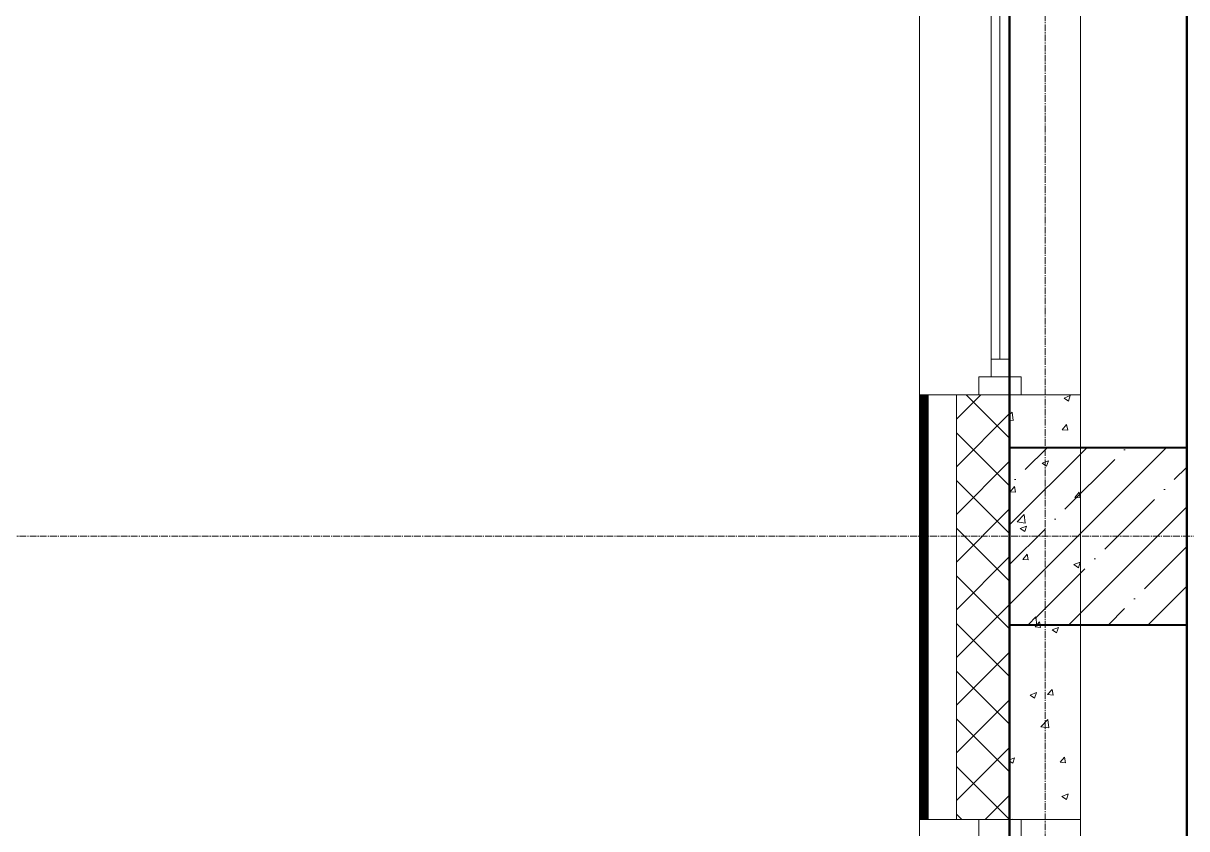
# Model space of a CAD drawing. Header units: millimetres. Extents: x -24360 to 609566, y -391049 to 148426.
# Drawn here: x -2885 to 400, y 75374 to 77649 of the extents above; entities that cross this region are included whole.
import ezdxf

# ---------------------------------------------------------------- set-up
doc = ezdxf.new("R2010")
doc.units = ezdxf.units.MM
doc.linetypes.add('CENTER2', pattern=[28.575, 19.05, -3.175, 3.175, -3.175])
doc.linetypes.add('HIDDEN2', pattern=[4.7625, 3.175, -1.5875])
for name, color, linetype, lineweight in [('A-Wall_Материал_Газоблок_Контур', 250, 'Continuous', 0), ('АР_Колонны', 70, 'Continuous', 30), ('АР_Окна', 4, 'Continuous', 5), ('АР_Стены ЖБ', 7, 'Continuous', 30), ('АР_Стены ПЕНОблок', 52, 'Continuous', 20), ('АР_Тонкая', 254, 'Continuous', 5), ('АР_Утеплитель', 31, 'Continuous', 0), ('АР_Штриховка', 8, 'Continuous', 0)]:
    doc.layers.add(name, color=color, linetype=linetype, lineweight=lineweight)
doc.layers.add('АР_Оси_РД_100', color=7, linetype='Continuous', lineweight=0, true_color=0x525252)
doc.layers.add('РД_Оси_100', color=7, linetype='Continuous', lineweight=0, true_color=0x525252)
doc.layers.add('КР_Балки-0.5', color=60, linetype='Continuous', lineweight=50, plot=False)

# ---------------------------------------------------------------- blocks, each defined once
blk = doc.blocks.new('СОШ_2200_АР_ОСИ_М100_28.05.24')
at = {"layer": 'АР_Оси_РД_100', "linetype": 'CENTER2'}
for p, q in [((0, -6155), (0, 139938.679)), ((119910, 76200), (-5954.958, 76200))]:
    blk.add_line(p, q, dxfattribs=at)

msp = doc.modelspace()

# ---------------------------------------------------------------- hatches: boundary and pattern name
at = {"layer": 'АР_Штриховка', "linetype": 'Continuous', "lineweight": 5, "true_color": 0x000000}
h = msp.add_hatch(dxfattribs=at)
h.set_pattern_fill('ANSI35', color=18, scale=25, style=0)
h.paths.add_polyline_path([(-100, 75950), (400, 75950), (400, 76450), (-100, 76450)], flags=0)

# ---------------------------------------------------------------- linework, layer by layer
at = {"layer": 'A-Wall_Материал_Газоблок_Контур', "color": 18, "linetype": 'Continuous', "lineweight": 0, "true_color": 0x000000}
for p, q in [((-355, 79000), (-355, 76600)), ((100, 76600), (100, 79000)), ((-355, 75400), (-355, 73900)), ((100, 73900), (100, 75400))]:
    msp.add_line(p, q, dxfattribs=at)
at = {"layer": 'АР_Колонны', "color": 18, "linetype": 'HIDDEN2', "lineweight": 25, "true_color": 0x000000}
for p, q in [((-100, 76450), (400, 76450)), ((-100, 75950), (-100, 76450)), ((400, 76450), (400, 75950)), ((400, 75950), (-100, 75950))]:
    msp.add_line(p, q, dxfattribs=at)
at = {"layer": 'АР_Колонны', "color": 18, "linetype": 'Continuous', "lineweight": 30, "true_color": 0x000000}
for p, q in [((400, 76450), (-100, 76450)), ((-100, 76450), (-100, 75950)), ((400, 75950), (400, 76450)), ((-100, 75950), (400, 75950))]:
    msp.add_line(p, q, dxfattribs=at)
at = {"layer": 'АР_Окна', "color": 18, "linetype": 'Continuous', "lineweight": 5, "true_color": 0x000000}
for p, q in [((-355, 79000), (-355, 76600)), ((100, 79000), (100, 76600)), ((-127.5, 78900), (-127.5, 76700)), ((-152.5, 76700), (-102.5, 76700)), ((-355, 75400), (-355, 73900)), ((100, 75400), (100, 73900))]:
    msp.add_line(p, q, dxfattribs=at)
for points in [[(-152.5, 78950), (-102.5, 78950), (-102.5, 76650), (-152.5, 76650)], [(-67.5, 76650), (-67.5, 76600), (-187.5, 76600), (-187.5, 76650)], [(-67.5, 75350), (-67.5, 75400), (-187.5, 75400), (-187.5, 75350)]]:
    msp.add_lwpolyline(points, close=True, dxfattribs=at)
at = {"layer": 'АР_Стены ЖБ', "color": 18, "linetype": 'Continuous', "lineweight": 40, "true_color": 0x000000}
for p, q in [((400, 76450), (-100, 76450)), ((-100, 76450), (-100, 75950)), ((400, 75950), (400, 76450)), ((-100, 75950), (400, 75950))]:
    msp.add_line(p, q, dxfattribs=at)
at = {"layer": 'АР_Стены ПЕНОблок', "color": 18, "linetype": 'Continuous', "lineweight": 20, "true_color": 0x000000}
for p, q in [((100, 76600), (-100, 76600)), ((-100, 76600), (-100, 75400)), ((100, 75400), (100, 76600)), ((-100, 75400), (100, 75400))]:
    msp.add_line(p, q, dxfattribs=at)
at = {"layer": 'АР_Тонкая', "color": 18, "linetype": 'Continuous', "lineweight": 5, "true_color": 0x000000}
for p, q in [((-330, 76600), (-355, 76600)), ((-355, 76600), (-355, 75400)), ((-250, 76600), (-330, 76600)), ((-330, 76600), (-330, 75400)), ((-330, 75400), (-330, 76600)), ((-250, 75400), (-250, 76600)), ((-355, 75400), (-330, 75400)), ((-330, 75400), (-250, 75400))]:
    msp.add_line(p, q, dxfattribs=at)
at = {"layer": 'АР_Утеплитель', "color": 18, "linetype": 'Continuous', "lineweight": 0, "true_color": 0x000000}
for p, q in [((-100, 76600), (-250, 76600)), ((-250, 76600), (-250, 75400)), ((-100, 75400), (-100, 76600)), ((-250, 75400), (-100, 75400))]:
    msp.add_line(p, q, dxfattribs=at)
at = {"layer": 'АР_Штриховка', "color": 18, "linetype": 'Continuous', "lineweight": 0, "true_color": 0x000000}
for p, q in [((-355, 76599), (-330, 76599)), ((-355, 76598), (-330, 76598)), ((-355, 76597), (-330, 76597)), ((-355, 76596), (-330, 76596)), ((-355, 76595), (-330, 76595)), ((-355, 76594), (-330, 76594)), ((-355, 76593), (-330, 76593)), ((-355, 76592), (-330, 76592)), ((-355, 76591), (-330, 76591)), ((-355, 76590), (-330, 76590)), ((-355, 76589), (-330, 76589)), ((-355, 76588), (-330, 76588)), ((-355, 76587), (-330, 76587)), ((-355, 76586), (-330, 76586)), ((-355, 76585), (-330, 76585)), ((-355, 76584), (-330, 76584)), ((-355, 76583), (-330, 76583)), ((-250, 76531.19), (-181.19, 76600)), ((-100, 76477.078), (-222.922, 76600)), ((53.502, 76590.418), (66.136, 76581.896)), ((53.524, 76590.467), (71.309, 76597.294)), ((66.143, 76581.893), (71.293, 76597.242)), ((-355, 76582), (-330, 76582)), ((-355, 76581), (-330, 76581)), ((-355, 76580), (-330, 76580)), ((-355, 76579), (-330, 76579)), ((-355, 76578), (-330, 76578)), ((-355, 76577), (-330, 76577)), ((-355, 76576), (-330, 76576)), ((-355, 76575), (-330, 76575)), ((-355, 76574), (-330, 76574)), ((-355, 76573), (-330, 76573)), ((-355, 76572), (-330, 76572)), ((-355, 76571), (-330, 76571)), ((-355, 76570), (-330, 76570)), ((-355, 76569), (-330, 76569)), ((-355, 76568), (-330, 76568)), ((-355, 76567), (-330, 76567)), ((-355, 76566), (-330, 76566)), ((-355, 76565), (-330, 76565)), ((-355, 76564), (-330, 76564)), ((-355, 76563), (-330, 76563)), ((-355, 76562), (-330, 76562)), ((-355, 76561), (-330, 76561)), ((-355, 76560), (-330, 76560)), ((-355, 76559), (-330, 76559)), ((-355, 76558), (-330, 76558)), ((-355, 76557), (-330, 76557)), ((-355, 76556), (-330, 76556)), ((-355, 76555), (-330, 76555)), ((-355, 76554), (-330, 76554)), ((-355, 76553), (-330, 76553)), ((-355, 76552), (-330, 76552)), ((-355, 76551), (-330, 76551)), ((-100, 76543.905), (-93.158, 76551.036)), ((-90.304, 76526.919), (-93.111, 76551.041)), ((-355, 76550), (-330, 76550)), ((-355, 76549), (-330, 76549)), ((-355, 76548), (-330, 76548)), ((-355, 76547), (-330, 76547)), ((-355, 76546), (-330, 76546)), ((-355, 76545), (-330, 76545)), ((-355, 76544), (-330, 76544)), ((-355, 76543), (-330, 76543)), ((-355, 76542), (-330, 76542)), ((-355, 76541), (-330, 76541)), ((-355, 76540), (-330, 76540)), ((-355, 76539), (-330, 76539)), ((-355, 76538), (-330, 76538)), ((-355, 76537), (-330, 76537)), ((-355, 76536), (-330, 76536)), ((-355, 76535), (-330, 76535)), ((-355, 76534), (-330, 76534)), ((-355, 76533), (-330, 76533)), ((-355, 76532), (-330, 76532)), ((-355, 76531), (-330, 76531)), ((-355, 76530), (-330, 76530)), ((-355, 76529), (-330, 76529)), ((-355, 76528), (-330, 76528)), ((-355, 76527), (-330, 76527)), ((-355, 76526), (-330, 76526)), ((-355, 76525), (-330, 76525)), ((-355, 76524), (-330, 76524)), ((-355, 76523), (-330, 76523)), ((-355, 76522), (-330, 76522)), ((-355, 76521), (-330, 76521)), ((-355, 76520), (-330, 76520)), ((-355, 76519), (-330, 76519)), ((-355, 76518), (-330, 76518)), ((-250, 76396.486), (-100, 76546.486)), ((-100, 76528.341), (-90.317, 76526.839)), ((-355, 76517), (-330, 76517)), ((-355, 76516), (-330, 76516)), ((-355, 76515), (-330, 76515)), ((-355, 76514), (-330, 76514)), ((-355, 76513), (-330, 76513)), ((-355, 76512), (-330, 76512)), ((-355, 76511), (-330, 76511)), ((-355, 76510), (-330, 76510)), ((-355, 76509), (-330, 76509)), ((-355, 76508), (-330, 76508)), ((-355, 76507), (-330, 76507)), ((-355, 76506), (-330, 76506)), ((-355, 76505), (-330, 76505)), ((-355, 76504), (-330, 76504)), ((-355, 76503), (-330, 76503)), ((-355, 76502), (-330, 76502)), ((-355, 76501), (-330, 76501)), ((-355, 76500), (-330, 76500)), ((-355, 76499), (-330, 76499)), ((-355, 76498), (-330, 76498)), ((-355, 76497), (-330, 76497)), ((-355, 76496), (-330, 76496)), ((-355, 76495), (-330, 76495)), ((-355, 76494), (-330, 76494)), ((-355, 76493), (-330, 76493)), ((-355, 76492), (-330, 76492)), ((-355, 76491), (-330, 76491)), ((-355, 76490), (-330, 76490)), ((-355, 76489), (-330, 76489)), ((-355, 76488), (-330, 76488)), ((-355, 76487), (-330, 76487)), ((-355, 76486), (-330, 76486)), ((-355, 76485), (-330, 76485)), ((-100, 76342.374), (-250, 76492.374)), ((48.516, 76500.948), (60.761, 76515.541)), ((48.516, 76500.948), (63.698, 76499.619)), ((63.881, 76499.653), (60.944, 76515.574)), ((-355, 76484), (-330, 76484)), ((-355, 76483), (-330, 76483)), ((-355, 76482), (-330, 76482)), ((-355, 76481), (-330, 76481)), ((-355, 76480), (-330, 76480)), ((-355, 76479), (-330, 76479)), ((-355, 76478), (-330, 76478)), ((-355, 76477), (-330, 76477)), ((-355, 76476), (-330, 76476)), ((-355, 76475), (-330, 76475)), ((-355, 76474), (-330, 76474)), ((-355, 76473), (-330, 76473)), ((-355, 76472), (-330, 76472)), ((-355, 76471), (-330, 76471)), ((-355, 76470), (-330, 76470)), ((-355, 76469), (-330, 76469)), ((-355, 76468), (-330, 76468)), ((-355, 76467), (-330, 76467)), ((-355, 76466), (-330, 76466)), ((-355, 76465), (-330, 76465)), ((-355, 76464), (-330, 76464)), ((-355, 76463), (-330, 76463)), ((-355, 76462), (-330, 76462)), ((-355, 76461), (-330, 76461)), ((-355, 76460), (-330, 76460)), ((-355, 76459), (-330, 76459)), ((-355, 76458), (-330, 76458)), ((-355, 76457), (-330, 76457)), ((-355, 76456), (-330, 76456)), ((-355, 76455), (-330, 76455)), ((-355, 76454), (-330, 76454)), ((-355, 76453), (-330, 76453)), ((-355, 76452), (-330, 76452)), ((-355, 76451), (-330, 76451)), ((-355, 76450), (-330, 76450)), ((-355, 76449), (-330, 76449)), ((-355, 76448), (-330, 76448)), ((-355, 76447), (-330, 76447)), ((-355, 76446), (-330, 76446)), ((-355, 76445), (-330, 76445)), ((-355, 76444), (-330, 76444)), ((-355, 76443), (-330, 76443)), ((-355, 76442), (-330, 76442)), ((-355, 76441), (-330, 76441)), ((-355, 76440), (-330, 76440)), ((-355, 76439), (-330, 76439)), ((-355, 76438), (-330, 76438)), ((-355, 76437), (-330, 76437)), ((-355, 76436), (-330, 76436)), ((-355, 76435), (-330, 76435)), ((-355, 76434), (-330, 76434)), ((-355, 76433), (-330, 76433)), ((-355, 76432), (-330, 76432)), ((-355, 76431), (-330, 76431)), ((-355, 76430), (-330, 76430)), ((-355, 76429), (-330, 76429)), ((-355, 76428), (-330, 76428)), ((-355, 76427), (-330, 76427)), ((-355, 76426), (-330, 76426)), ((-355, 76425), (-330, 76425)), ((-355, 76424), (-330, 76424)), ((-355, 76423), (-330, 76423)), ((-355, 76422), (-330, 76422)), ((-355, 76421), (-330, 76421)), ((-355, 76420), (-330, 76420)), ((-355, 76419), (-330, 76419)), ((-355, 76418), (-330, 76418)), ((-355, 76417), (-330, 76417)), ((-355, 76416), (-330, 76416)), ((-355, 76415), (-330, 76415)), ((-355, 76414), (-330, 76414)), ((-355, 76413), (-330, 76413)), ((-355, 76412), (-330, 76412)), ((-355, 76411), (-330, 76411)), ((-355, 76410), (-330, 76410)), ((-355, 76409), (-330, 76409)), ((-355, 76408), (-330, 76408)), ((-355, 76407), (-330, 76407)), ((-355, 76406), (-330, 76406)), ((-355, 76405), (-330, 76405)), ((-355, 76404), (-330, 76404)), ((-355, 76403), (-330, 76403)), ((-355, 76402), (-330, 76402)), ((-355, 76401), (-330, 76401)), ((-355, 76400), (-330, 76400)), ((-355, 76399), (-330, 76399)), ((-355, 76398), (-330, 76398)), ((-355, 76397), (-330, 76397)), ((-355, 76396), (-330, 76396)), ((-355, 76395), (-330, 76395)), ((-355, 76394), (-330, 76394)), ((-355, 76393), (-330, 76393)), ((-355, 76392), (-330, 76392)), ((-355, 76391), (-330, 76391)), ((-355, 76390), (-330, 76390)), ((-355, 76389), (-330, 76389)), ((-355, 76388), (-330, 76388)), ((-355, 76387), (-330, 76387)), ((-355, 76386), (-330, 76386)), ((-250, 76261.782), (-100, 76411.782)), ((-8.3, 76406.23), (4.334, 76397.708)), ((-8.278, 76406.279), (9.507, 76413.106)), ((4.341, 76397.705), (9.491, 76413.054)), ((-355, 76385), (-330, 76385)), ((-355, 76384), (-330, 76384)), ((-355, 76383), (-330, 76383)), ((-355, 76382), (-330, 76382)), ((-355, 76381), (-330, 76381)), ((-355, 76380), (-330, 76380)), ((-355, 76379), (-330, 76379)), ((-355, 76378), (-330, 76378)), ((-355, 76377), (-330, 76377)), ((-355, 76376), (-330, 76376)), ((-355, 76375), (-330, 76375)), ((-355, 76374), (-330, 76374)), ((-355, 76373), (-330, 76373)), ((-355, 76372), (-330, 76372)), ((-355, 76371), (-330, 76371)), ((-355, 76370), (-330, 76370)), ((-355, 76369), (-330, 76369)), ((-355, 76368), (-330, 76368)), ((-355, 76367), (-330, 76367)), ((-355, 76366), (-330, 76366)), ((-355, 76365), (-330, 76365)), ((-355, 76364), (-330, 76364)), ((-355, 76363), (-330, 76363)), ((-355, 76362), (-330, 76362)), ((-355, 76361), (-330, 76361)), ((-355, 76360), (-330, 76360)), ((-355, 76359), (-330, 76359)), ((-355, 76358), (-330, 76358)), ((-355, 76357), (-330, 76357)), ((-355, 76356), (-330, 76356)), ((-355, 76355), (-330, 76355)), ((-355, 76354), (-330, 76354)), ((-355, 76353), (-330, 76353)), ((-100, 76207.671), (-250, 76357.671)), ((-355, 76352), (-330, 76352)), ((-355, 76351), (-330, 76351)), ((-355, 76350), (-330, 76350)), ((-355, 76349), (-330, 76349)), ((-355, 76348), (-330, 76348)), ((-355, 76347), (-330, 76347)), ((-355, 76346), (-330, 76346)), ((-355, 76345), (-330, 76345)), ((-355, 76344), (-330, 76344)), ((-355, 76343), (-330, 76343)), ((-355, 76342), (-330, 76342)), ((-355, 76341), (-330, 76341)), ((-355, 76340), (-330, 76340)), ((-355, 76339), (-330, 76339)), ((-355, 76338), (-330, 76338)), ((-355, 76337), (-330, 76337)), ((-355, 76336), (-330, 76336)), ((-355, 76335), (-330, 76335)), ((-355, 76334), (-330, 76334)), ((-355, 76333), (-330, 76333)), ((-355, 76332), (-330, 76332)), ((-355, 76331), (-330, 76331)), ((-355, 76330), (-330, 76330)), ((-355, 76329), (-330, 76329)), ((-355, 76328), (-330, 76328)), ((-355, 76327), (-330, 76327)), ((-355, 76326), (-330, 76326)), ((-355, 76325), (-330, 76325)), ((-355, 76324), (-330, 76324)), ((-355, 76323), (-330, 76323)), ((-355, 76322), (-330, 76322)), ((-355, 76321), (-330, 76321)), ((-98.425, 76325.83), (-86.18, 76340.424)), ((-98.425, 76325.83), (-83.243, 76324.502)), ((-83.061, 76324.535), (-85.998, 76340.457)), ((83.76, 76309.891), (96.005, 76324.485)), ((99.123, 76308.596), (96.187, 76324.517)), ((-355, 76320), (-330, 76320)), ((-355, 76319), (-330, 76319)), ((-355, 76318), (-330, 76318)), ((-355, 76317), (-330, 76317)), ((-355, 76316), (-330, 76316)), ((-355, 76315), (-330, 76315)), ((-355, 76314), (-330, 76314)), ((-355, 76313), (-330, 76313)), ((-355, 76312), (-330, 76312)), ((-355, 76311), (-330, 76311)), ((-355, 76310), (-330, 76310)), ((-355, 76309), (-330, 76309)), ((-355, 76308), (-330, 76308)), ((-355, 76307), (-330, 76307)), ((-355, 76306), (-330, 76306)), ((-355, 76305), (-330, 76305)), ((-355, 76304), (-330, 76304)), ((-355, 76303), (-330, 76303)), ((-355, 76302), (-330, 76302)), ((-355, 76301), (-330, 76301)), ((-355, 76300), (-330, 76300)), ((-355, 76299), (-330, 76299)), ((-355, 76298), (-330, 76298)), ((-355, 76297), (-330, 76297)), ((-355, 76296), (-330, 76296)), ((-355, 76295), (-330, 76295)), ((-355, 76294), (-330, 76294)), ((-355, 76293), (-330, 76293)), ((-355, 76292), (-330, 76292)), ((-355, 76291), (-330, 76291)), ((-355, 76290), (-330, 76290)), ((-355, 76289), (-330, 76289)), ((-355, 76288), (-330, 76288)), ((83.76, 76309.891), (98.942, 76308.563)), ((-355, 76287), (-330, 76287)), ((-355, 76286), (-330, 76286)), ((-355, 76285), (-330, 76285)), ((-355, 76284), (-330, 76284)), ((-355, 76283), (-330, 76283)), ((-355, 76282), (-330, 76282)), ((-355, 76281), (-330, 76281)), ((-355, 76280), (-330, 76280)), ((-355, 76279), (-330, 76279)), ((-355, 76278), (-330, 76278)), ((-355, 76277), (-330, 76277)), ((-355, 76276), (-330, 76276)), ((-355, 76275), (-330, 76275)), ((-355, 76274), (-330, 76274)), ((-355, 76273), (-330, 76273)), ((-355, 76272), (-330, 76272)), ((-355, 76271), (-330, 76271)), ((-355, 76270), (-330, 76270)), ((-355, 76269), (-330, 76269)), ((-355, 76268), (-330, 76268)), ((-355, 76267), (-330, 76267)), ((-355, 76266), (-330, 76266)), ((-355, 76265), (-330, 76265)), ((-355, 76264), (-330, 76264)), ((-355, 76263), (-330, 76263)), ((-355, 76262), (-330, 76262)), ((-355, 76261), (-330, 76261)), ((-355, 76260), (-330, 76260)), ((-355, 76259), (-330, 76259)), ((-355, 76258), (-330, 76258)), ((-355, 76257), (-330, 76257)), ((-355, 76256), (-330, 76256)), ((-355, 76255), (-330, 76255)), ((-250, 76127.078), (-100, 76277.078)), ((-79.267, 76240.948), (-59.483, 76261.567)), ((-56.63, 76237.45), (-59.436, 76261.573)), ((-355, 76254), (-330, 76254)), ((-355, 76253), (-330, 76253)), ((-355, 76252), (-330, 76252)), ((-355, 76251), (-330, 76251)), ((-355, 76250), (-330, 76250)), ((-355, 76249), (-330, 76249)), ((-355, 76248), (-330, 76248)), ((-355, 76247), (-330, 76247)), ((-355, 76246), (-330, 76246)), ((-355, 76245), (-330, 76245)), ((-355, 76244), (-330, 76244)), ((-355, 76243), (-330, 76243)), ((-355, 76242), (-330, 76242)), ((-355, 76241), (-330, 76241)), ((-355, 76240), (-330, 76240)), ((-355, 76239), (-330, 76239)), ((-355, 76238), (-330, 76238)), ((-355, 76237), (-330, 76237)), ((-355, 76236), (-330, 76236)), ((-355, 76235), (-330, 76235)), ((-355, 76234), (-330, 76234)), ((-355, 76233), (-330, 76233)), ((-355, 76232), (-330, 76232)), ((-355, 76231), (-330, 76231)), ((-355, 76230), (-330, 76230)), ((-355, 76229), (-330, 76229)), ((-355, 76228), (-330, 76228)), ((-355, 76227), (-330, 76227)), ((-355, 76226), (-330, 76226)), ((-355, 76225), (-330, 76225)), ((-355, 76224), (-330, 76224)), ((-355, 76223), (-330, 76223)), ((-355, 76222), (-330, 76222)), ((-100, 76072.967), (-250, 76222.967)), ((-79.232, 76240.875), (-56.642, 76237.371)), ((-70.102, 76222.042), (-57.468, 76213.52)), ((-70.08, 76222.091), (-52.296, 76228.918)), ((-57.461, 76213.517), (-52.311, 76228.866)), ((-355, 76221), (-330, 76221)), ((-355, 76220), (-330, 76220)), ((-355, 76219), (-330, 76219)), ((-355, 76218), (-330, 76218)), ((-355, 76217), (-330, 76217)), ((-355, 76216), (-330, 76216)), ((-355, 76215), (-330, 76215)), ((-355, 76214), (-330, 76214)), ((-355, 76213), (-330, 76213)), ((-355, 76212), (-330, 76212)), ((-355, 76211), (-330, 76211)), ((-355, 76210), (-330, 76210)), ((-355, 76209), (-330, 76209)), ((-355, 76208), (-330, 76208)), ((-355, 76207), (-330, 76207)), ((-355, 76206), (-330, 76206)), ((-355, 76205), (-330, 76205)), ((-355, 76204), (-330, 76204)), ((-355, 76203), (-330, 76203)), ((-355, 76202), (-330, 76202)), ((-355, 76201), (-330, 76201)), ((-355, 76200), (-330, 76200)), ((-355, 76199), (-330, 76199)), ((-355, 76198), (-330, 76198)), ((-355, 76197), (-330, 76197)), ((-355, 76196), (-330, 76196)), ((-355, 76195), (-330, 76195)), ((-355, 76194), (-330, 76194)), ((-355, 76193), (-330, 76193)), ((-355, 76192), (-330, 76192)), ((-355, 76191), (-330, 76191)), ((-355, 76190), (-330, 76190)), ((-355, 76189), (-330, 76189)), ((-355, 76188), (-330, 76188)), ((-355, 76187), (-330, 76187)), ((-355, 76186), (-330, 76186)), ((-355, 76185), (-330, 76185)), ((-355, 76184), (-330, 76184)), ((-355, 76183), (-330, 76183)), ((-355, 76182), (-330, 76182)), ((-355, 76181), (-330, 76181)), ((-355, 76180), (-330, 76180)), ((-355, 76179), (-330, 76179)), ((-355, 76178), (-330, 76178)), ((-355, 76177), (-330, 76177)), ((-355, 76176), (-330, 76176)), ((-355, 76175), (-330, 76175)), ((-355, 76174), (-330, 76174)), ((-355, 76173), (-330, 76173)), ((-355, 76172), (-330, 76172)), ((-355, 76171), (-330, 76171)), ((-355, 76170), (-330, 76170)), ((-355, 76169), (-330, 76169)), ((-355, 76168), (-330, 76168)), ((-355, 76167), (-330, 76167)), ((-355, 76166), (-330, 76166)), ((-355, 76165), (-330, 76165)), ((-355, 76164), (-330, 76164)), ((-355, 76163), (-330, 76163)), ((-355, 76162), (-330, 76162)), ((-355, 76161), (-330, 76161)), ((-355, 76160), (-330, 76160)), ((-355, 76159), (-330, 76159)), ((-355, 76158), (-330, 76158)), ((-355, 76157), (-330, 76157)), ((-355, 76156), (-330, 76156)), ((-355, 76155), (-330, 76155)), ((-355, 76154), (-330, 76154)), ((-355, 76153), (-330, 76153)), ((-355, 76152), (-330, 76152)), ((-355, 76151), (-330, 76151)), ((-355, 76150), (-330, 76150)), ((-355, 76149), (-330, 76149)), ((-355, 76148), (-330, 76148)), ((-355, 76147), (-330, 76147)), ((-355, 76146), (-330, 76146)), ((-355, 76145), (-330, 76145)), ((-355, 76144), (-330, 76144)), ((-355, 76143), (-330, 76143)), ((-355, 76142), (-330, 76142)), ((-355, 76141), (-330, 76141)), ((-355, 76140), (-330, 76140)), ((-355, 76139), (-330, 76139)), ((-355, 76138), (-330, 76138)), ((-355, 76137), (-330, 76137)), ((-355, 76136), (-330, 76136)), ((-355, 76135), (-330, 76135)), ((-355, 76134), (-330, 76134)), ((-355, 76133), (-330, 76133)), ((-355, 76132), (-330, 76132)), ((-355, 76131), (-330, 76131)), ((-355, 76130), (-330, 76130)), ((-355, 76129), (-330, 76129)), ((-355, 76128), (-330, 76128)), ((-355, 76127), (-330, 76127)), ((-355, 76126), (-330, 76126)), ((-355, 76125), (-330, 76125)), ((-355, 76124), (-330, 76124)), ((-355, 76123), (-330, 76123)), ((-250, 75992.374), (-100, 76142.374)), ((-63.182, 76134.773), (-48, 76133.445)), ((-63.181, 76134.774), (-50.936, 76149.367)), ((-47.818, 76133.478), (-50.755, 76149.4)), ((81.534, 76119.826), (99.319, 76126.653)), ((94.153, 76111.252), (99.304, 76126.601)), ((-355, 76122), (-330, 76122)), ((-355, 76121), (-330, 76121)), ((-355, 76120), (-330, 76120)), ((-355, 76119), (-330, 76119)), ((-355, 76118), (-330, 76118)), ((-355, 76117), (-330, 76117)), ((-355, 76116), (-330, 76116)), ((-355, 76115), (-330, 76115)), ((-355, 76114), (-330, 76114)), ((-355, 76113), (-330, 76113)), ((-355, 76112), (-330, 76112)), ((-355, 76111), (-330, 76111)), ((-355, 76110), (-330, 76110)), ((-355, 76109), (-330, 76109)), ((-355, 76108), (-330, 76108)), ((-355, 76107), (-330, 76107)), ((-355, 76106), (-330, 76106)), ((-355, 76105), (-330, 76105)), ((-355, 76104), (-330, 76104)), ((-355, 76103), (-330, 76103)), ((-355, 76102), (-330, 76102)), ((-355, 76101), (-330, 76101)), ((-355, 76100), (-330, 76100)), ((-355, 76099), (-330, 76099)), ((-355, 76098), (-330, 76098)), ((-355, 76097), (-330, 76097)), ((-355, 76096), (-330, 76096)), ((-355, 76095), (-330, 76095)), ((-355, 76094), (-330, 76094)), ((-355, 76093), (-330, 76093)), ((-355, 76092), (-330, 76092)), ((-355, 76091), (-330, 76091)), ((81.512, 76119.777), (94.146, 76111.255)), ((-355, 76090), (-330, 76090)), ((-355, 76089), (-330, 76089)), ((-355, 76088), (-330, 76088)), ((-355, 76087), (-330, 76087)), ((-355, 76086), (-330, 76086)), ((-355, 76085), (-330, 76085)), ((-355, 76084), (-330, 76084)), ((-355, 76083), (-330, 76083)), ((-355, 76082), (-330, 76082)), ((-355, 76081), (-330, 76081)), ((-355, 76080), (-330, 76080)), ((-355, 76079), (-330, 76079)), ((-355, 76078), (-330, 76078)), ((-355, 76077), (-330, 76077)), ((-355, 76076), (-330, 76076)), ((-355, 76075), (-330, 76075)), ((-355, 76074), (-330, 76074)), ((-355, 76073), (-330, 76073)), ((-355, 76072), (-330, 76072)), ((-355, 76071), (-330, 76071)), ((-355, 76070), (-330, 76070)), ((-355, 76069), (-330, 76069)), ((-355, 76068), (-330, 76068)), ((-355, 76067), (-330, 76067)), ((-355, 76066), (-330, 76066)), ((-355, 76065), (-330, 76065)), ((-355, 76064), (-330, 76064)), ((-355, 76063), (-330, 76063)), ((-355, 76062), (-330, 76062)), ((-355, 76061), (-330, 76061)), ((-355, 76060), (-330, 76060)), ((-355, 76059), (-330, 76059)), ((-355, 76058), (-330, 76058)), ((-100, 75938.263), (-250, 76088.263)), ((-355, 76057), (-330, 76057)), ((-355, 76056), (-330, 76056)), ((-355, 76055), (-330, 76055)), ((-355, 76054), (-330, 76054)), ((-355, 76053), (-330, 76053)), ((-355, 76052), (-330, 76052)), ((-355, 76051), (-330, 76051)), ((-355, 76050), (-330, 76050)), ((-355, 76049), (-330, 76049)), ((-355, 76048), (-330, 76048)), ((-355, 76047), (-330, 76047)), ((-355, 76046), (-330, 76046)), ((-355, 76045), (-330, 76045)), ((-355, 76044), (-330, 76044)), ((-355, 76043), (-330, 76043)), ((-355, 76042), (-330, 76042)), ((-355, 76041), (-330, 76041)), ((-355, 76040), (-330, 76040)), ((-355, 76039), (-330, 76039)), ((-355, 76038), (-330, 76038)), ((-355, 76037), (-330, 76037)), ((-355, 76036), (-330, 76036)), ((-355, 76035), (-330, 76035)), ((-355, 76034), (-330, 76034)), ((-355, 76033), (-330, 76033)), ((-355, 76032), (-330, 76032)), ((-355, 76031), (-330, 76031)), ((-355, 76030), (-330, 76030)), ((-355, 76029), (-330, 76029)), ((-355, 76028), (-330, 76028)), ((-355, 76027), (-330, 76027)), ((-355, 76026), (-330, 76026)), ((-355, 76025), (-330, 76025)), ((-355, 76024), (-330, 76024)), ((-355, 76023), (-330, 76023)), ((-355, 76022), (-330, 76022)), ((-355, 76021), (-330, 76021)), ((-355, 76020), (-330, 76020)), ((-355, 76019), (-330, 76019)), ((-355, 76018), (-330, 76018)), ((-355, 76017), (-330, 76017)), ((-355, 76016), (-330, 76016)), ((-355, 76015), (-330, 76015)), ((-355, 76014), (-330, 76014)), ((-355, 76013), (-330, 76013)), ((-355, 76012), (-330, 76012)), ((-355, 76011), (-330, 76011)), ((-355, 76010), (-330, 76010)), ((-355, 76009), (-330, 76009)), ((-355, 76008), (-330, 76008)), ((-355, 76007), (-330, 76007)), ((-355, 76006), (-330, 76006)), ((-355, 76005), (-330, 76005)), ((-355, 76004), (-330, 76004)), ((-355, 76003), (-330, 76003)), ((-355, 76002), (-330, 76002)), ((-355, 76001), (-330, 76001)), ((-355, 76000), (-330, 76000)), ((-355, 75999), (-330, 75999)), ((-355, 75998), (-330, 75998)), ((-355, 75997), (-330, 75997)), ((-355, 75996), (-330, 75996)), ((-355, 75995), (-330, 75995)), ((-355, 75994), (-330, 75994)), ((-355, 75993), (-330, 75993)), ((-355, 75992), (-330, 75992)), ((-250, 75857.671), (-100, 76007.671)), ((-355, 75991), (-330, 75991)), ((-355, 75990), (-330, 75990)), ((-355, 75989), (-330, 75989)), ((-355, 75988), (-330, 75988)), ((-355, 75987), (-330, 75987)), ((-355, 75986), (-330, 75986)), ((-355, 75985), (-330, 75985)), ((-355, 75984), (-330, 75984)), ((-355, 75983), (-330, 75983)), ((-355, 75982), (-330, 75982)), ((-355, 75981), (-330, 75981)), ((-355, 75980), (-330, 75980)), ((-355, 75979), (-330, 75979)), ((-355, 75978), (-330, 75978)), ((-355, 75977), (-330, 75977)), ((-355, 75976), (-330, 75976)), ((-355, 75975), (-330, 75975)), ((-355, 75974), (-330, 75974)), ((-355, 75973), (-330, 75973)), ((-355, 75972), (-330, 75972)), ((-355, 75971), (-330, 75971)), ((-355, 75970), (-330, 75970)), ((-355, 75969), (-330, 75969)), ((-355, 75968), (-330, 75968)), ((-355, 75967), (-330, 75967)), ((-355, 75966), (-330, 75966)), ((-355, 75965), (-330, 75965)), ((-355, 75964), (-330, 75964)), ((-355, 75963), (-330, 75963)), ((-355, 75962), (-330, 75962)), ((-355, 75961), (-330, 75961)), ((-355, 75960), (-330, 75960)), ((-355, 75959), (-330, 75959)), ((-45.592, 75951.48), (-25.808, 75972.099)), ((-22.955, 75947.982), (-25.761, 75972.104)), ((-355, 75958), (-330, 75958)), ((-355, 75957), (-330, 75957)), ((-355, 75956), (-330, 75956)), ((-355, 75955), (-330, 75955)), ((-355, 75954), (-330, 75954)), ((-355, 75953), (-330, 75953)), ((-355, 75952), (-330, 75952)), ((-355, 75951), (-330, 75951)), ((-355, 75950), (-330, 75950)), ((-355, 75949), (-330, 75949)), ((-355, 75948), (-330, 75948)), ((-355, 75947), (-330, 75947)), ((-355, 75946), (-330, 75946)), ((-355, 75945), (-330, 75945)), ((-355, 75944), (-330, 75944)), ((-355, 75943), (-330, 75943)), ((-355, 75942), (-330, 75942)), ((-355, 75941), (-330, 75941)), ((-355, 75940), (-330, 75940)), ((-355, 75939), (-330, 75939)), ((-355, 75938), (-330, 75938)), ((-355, 75937), (-330, 75937)), ((-355, 75936), (-330, 75936)), ((-355, 75935), (-330, 75935)), ((-355, 75934), (-330, 75934)), ((-355, 75933), (-330, 75933)), ((-355, 75932), (-330, 75932)), ((-355, 75931), (-330, 75931)), ((-355, 75930), (-330, 75930)), ((-355, 75929), (-330, 75929)), ((-355, 75928), (-330, 75928)), ((-355, 75927), (-330, 75927)), ((-355, 75926), (-330, 75926)), ((-100, 75803.559), (-250, 75953.559)), ((-45.557, 75951.407), (-22.967, 75947.903)), ((-27.938, 75943.717), (-15.693, 75958.31)), ((-27.938, 75943.716), (-12.756, 75942.388)), ((-12.575, 75942.421), (-15.512, 75958.343)), ((19.71, 75935.589), (32.344, 75927.067)), ((19.732, 75935.638), (37.517, 75942.465)), ((32.351, 75927.064), (37.502, 75942.413)), ((-355, 75925), (-330, 75925)), ((-355, 75924), (-330, 75924)), ((-355, 75923), (-330, 75923)), ((-355, 75922), (-330, 75922)), ((-355, 75921), (-330, 75921)), ((-355, 75920), (-330, 75920)), ((-355, 75919), (-330, 75919)), ((-355, 75918), (-330, 75918)), ((-355, 75917), (-330, 75917)), ((-355, 75916), (-330, 75916)), ((-355, 75915), (-330, 75915)), ((-355, 75914), (-330, 75914)), ((-355, 75913), (-330, 75913)), ((-355, 75912), (-330, 75912)), ((-355, 75911), (-330, 75911)), ((-355, 75910), (-330, 75910)), ((-355, 75909), (-330, 75909)), ((-355, 75908), (-330, 75908)), ((-355, 75907), (-330, 75907)), ((-355, 75906), (-330, 75906)), ((-355, 75905), (-330, 75905)), ((-355, 75904), (-330, 75904)), ((-355, 75903), (-330, 75903)), ((-355, 75902), (-330, 75902)), ((-355, 75901), (-330, 75901)), ((-355, 75900), (-330, 75900)), ((-355, 75899), (-330, 75899)), ((-355, 75898), (-330, 75898)), ((-355, 75897), (-330, 75897)), ((-355, 75896), (-330, 75896)), ((-355, 75895), (-330, 75895)), ((-355, 75894), (-330, 75894)), ((-355, 75893), (-330, 75893)), ((-355, 75892), (-330, 75892)), ((-355, 75891), (-330, 75891)), ((-355, 75890), (-330, 75890)), ((-355, 75889), (-330, 75889)), ((-355, 75888), (-330, 75888)), ((-355, 75887), (-330, 75887)), ((-355, 75886), (-330, 75886)), ((-355, 75885), (-330, 75885)), ((-355, 75884), (-330, 75884)), ((-355, 75883), (-330, 75883)), ((-355, 75882), (-330, 75882)), ((-355, 75881), (-330, 75881)), ((-355, 75880), (-330, 75880)), ((-355, 75879), (-330, 75879)), ((-355, 75878), (-330, 75878)), ((-355, 75877), (-330, 75877)), ((-355, 75876), (-330, 75876)), ((-355, 75875), (-330, 75875)), ((-355, 75874), (-330, 75874)), ((-355, 75873), (-330, 75873)), ((-355, 75872), (-330, 75872)), ((-355, 75871), (-330, 75871)), ((-355, 75870), (-330, 75870)), ((-355, 75869), (-330, 75869)), ((-355, 75868), (-330, 75868)), ((-355, 75867), (-330, 75867)), ((-355, 75866), (-330, 75866)), ((-355, 75865), (-330, 75865)), ((-355, 75864), (-330, 75864)), ((-355, 75863), (-330, 75863)), ((-355, 75862), (-330, 75862)), ((-355, 75861), (-330, 75861)), ((-250, 75722.967), (-100, 75872.967)), ((-355, 75860), (-330, 75860)), ((-355, 75859), (-330, 75859)), ((-355, 75858), (-330, 75858)), ((-355, 75857), (-330, 75857)), ((-355, 75856), (-330, 75856)), ((-355, 75855), (-330, 75855)), ((-355, 75854), (-330, 75854)), ((-355, 75853), (-330, 75853)), ((-355, 75852), (-330, 75852)), ((-355, 75851), (-330, 75851)), ((-355, 75850), (-330, 75850)), ((-355, 75849), (-330, 75849)), ((-355, 75848), (-330, 75848)), ((-355, 75847), (-330, 75847)), ((-355, 75846), (-330, 75846)), ((-355, 75845), (-330, 75845)), ((-355, 75844), (-330, 75844)), ((-355, 75843), (-330, 75843)), ((-355, 75842), (-330, 75842)), ((-355, 75841), (-330, 75841)), ((-355, 75840), (-330, 75840)), ((-355, 75839), (-330, 75839)), ((-355, 75838), (-330, 75838)), ((-355, 75837), (-330, 75837)), ((-355, 75836), (-330, 75836)), ((-355, 75835), (-330, 75835)), ((-355, 75834), (-330, 75834)), ((-355, 75833), (-330, 75833)), ((-355, 75832), (-330, 75832)), ((-355, 75831), (-330, 75831)), ((-355, 75830), (-330, 75830)), ((-355, 75829), (-330, 75829)), ((-355, 75828), (-330, 75828)), ((-355, 75827), (-330, 75827)), ((-355, 75826), (-330, 75826)), ((-355, 75825), (-330, 75825)), ((-355, 75824), (-330, 75824)), ((-355, 75823), (-330, 75823)), ((-355, 75822), (-330, 75822)), ((-355, 75821), (-330, 75821)), ((-355, 75820), (-330, 75820)), ((-355, 75819), (-330, 75819)), ((-355, 75818), (-330, 75818)), ((-355, 75817), (-330, 75817)), ((-355, 75816), (-330, 75816)), ((-355, 75815), (-330, 75815)), ((-355, 75814), (-330, 75814)), ((-355, 75813), (-330, 75813)), ((-355, 75812), (-330, 75812)), ((-355, 75811), (-330, 75811)), ((-355, 75810), (-330, 75810)), ((-355, 75809), (-330, 75809)), ((-355, 75808), (-330, 75808)), ((-355, 75807), (-330, 75807)), ((-355, 75806), (-330, 75806)), ((-355, 75805), (-330, 75805)), ((-355, 75804), (-330, 75804)), ((-355, 75803), (-330, 75803)), ((-355, 75802), (-330, 75802)), ((-355, 75801), (-330, 75801)), ((-355, 75800), (-330, 75800)), ((-355, 75799), (-330, 75799)), ((-355, 75798), (-330, 75798)), ((-355, 75797), (-330, 75797)), ((-355, 75796), (-330, 75796)), ((-355, 75795), (-330, 75795)), ((-100, 75668.855), (-250, 75818.855)), ((-355, 75794), (-330, 75794)), ((-355, 75793), (-330, 75793)), ((-355, 75792), (-330, 75792)), ((-355, 75791), (-330, 75791)), ((-355, 75790), (-330, 75790)), ((-355, 75789), (-330, 75789)), ((-355, 75788), (-330, 75788)), ((-355, 75787), (-330, 75787)), ((-355, 75786), (-330, 75786)), ((-355, 75785), (-330, 75785)), ((-355, 75784), (-330, 75784)), ((-355, 75783), (-330, 75783)), ((-355, 75782), (-330, 75782)), ((-355, 75781), (-330, 75781)), ((-355, 75780), (-330, 75780)), ((-355, 75779), (-330, 75779)), ((-355, 75778), (-330, 75778)), ((-355, 75777), (-330, 75777)), ((-355, 75776), (-330, 75776)), ((-355, 75775), (-330, 75775)), ((-355, 75774), (-330, 75774)), ((-355, 75773), (-330, 75773)), ((-355, 75772), (-330, 75772)), ((-355, 75771), (-330, 75771)), ((-355, 75770), (-330, 75770)), ((-355, 75769), (-330, 75769)), ((-355, 75768), (-330, 75768)), ((-355, 75767), (-330, 75767)), ((-355, 75766), (-330, 75766)), ((-355, 75765), (-330, 75765)), ((-355, 75764), (-330, 75764)), ((-355, 75763), (-330, 75763)), ((-355, 75762), (-330, 75762)), ((7.305, 75752.66), (19.55, 75767.253)), ((22.668, 75751.364), (19.731, 75767.286)), ((-355, 75761), (-330, 75761)), ((-355, 75760), (-330, 75760)), ((-355, 75759), (-330, 75759)), ((-355, 75758), (-330, 75758)), ((-355, 75757), (-330, 75757)), ((-355, 75756), (-330, 75756)), ((-355, 75755), (-330, 75755)), ((-355, 75754), (-330, 75754)), ((-355, 75753), (-330, 75753)), ((-355, 75752), (-330, 75752)), ((-355, 75751), (-330, 75751)), ((-355, 75750), (-330, 75750)), ((-355, 75749), (-330, 75749)), ((-355, 75748), (-330, 75748)), ((-355, 75747), (-330, 75747)), ((-355, 75746), (-330, 75746)), ((-355, 75745), (-330, 75745)), ((-355, 75744), (-330, 75744)), ((-355, 75743), (-330, 75743)), ((-355, 75742), (-330, 75742)), ((-355, 75741), (-330, 75741)), ((-355, 75740), (-330, 75740)), ((-355, 75739), (-330, 75739)), ((-355, 75738), (-330, 75738)), ((-355, 75737), (-330, 75737)), ((-355, 75736), (-330, 75736)), ((-355, 75735), (-330, 75735)), ((-355, 75734), (-330, 75734)), ((-355, 75733), (-330, 75733)), ((-355, 75732), (-330, 75732)), ((-355, 75731), (-330, 75731)), ((-355, 75730), (-330, 75730)), ((-355, 75729), (-330, 75729)), ((-250, 75588.263), (-100, 75738.263)), ((-42.092, 75751.401), (-29.458, 75742.879)), ((-42.07, 75751.449), (-24.285, 75758.276)), ((-29.451, 75742.876), (-24.3, 75758.225)), ((7.305, 75752.659), (22.487, 75751.331)), ((-355, 75728), (-330, 75728)), ((-355, 75727), (-330, 75727)), ((-355, 75726), (-330, 75726)), ((-355, 75725), (-330, 75725)), ((-355, 75724), (-330, 75724)), ((-355, 75723), (-330, 75723)), ((-355, 75722), (-330, 75722)), ((-355, 75721), (-330, 75721)), ((-355, 75720), (-330, 75720)), ((-355, 75719), (-330, 75719)), ((-355, 75718), (-330, 75718)), ((-355, 75717), (-330, 75717)), ((-355, 75716), (-330, 75716)), ((-355, 75715), (-330, 75715)), ((-355, 75714), (-330, 75714)), ((-355, 75713), (-330, 75713)), ((-355, 75712), (-330, 75712)), ((-355, 75711), (-330, 75711)), ((-355, 75710), (-330, 75710)), ((-355, 75709), (-330, 75709)), ((-355, 75708), (-330, 75708)), ((-355, 75707), (-330, 75707)), ((-355, 75706), (-330, 75706)), ((-355, 75705), (-330, 75705)), ((-355, 75704), (-330, 75704)), ((-355, 75703), (-330, 75703)), ((-355, 75702), (-330, 75702)), ((-355, 75701), (-330, 75701)), ((-355, 75700), (-330, 75700)), ((-355, 75699), (-330, 75699)), ((-355, 75698), (-330, 75698)), ((-355, 75697), (-330, 75697)), ((-355, 75696), (-330, 75696)), ((-355, 75695), (-330, 75695)), ((-355, 75694), (-330, 75694)), ((-355, 75693), (-330, 75693)), ((-355, 75692), (-330, 75692)), ((-355, 75691), (-330, 75691)), ((-355, 75690), (-330, 75690)), ((-355, 75689), (-330, 75689)), ((-355, 75688), (-330, 75688)), ((-355, 75687), (-330, 75687)), ((-355, 75686), (-330, 75686)), ((-355, 75685), (-330, 75685)), ((-355, 75684), (-330, 75684)), ((-355, 75683), (-330, 75683)), ((-355, 75682), (-330, 75682)), ((-355, 75681), (-330, 75681)), ((-355, 75680), (-330, 75680)), ((-355, 75679), (-330, 75679)), ((-355, 75678), (-330, 75678)), ((-355, 75677), (-330, 75677)), ((-355, 75676), (-330, 75676)), ((-355, 75675), (-330, 75675)), ((-355, 75674), (-330, 75674)), ((-355, 75673), (-330, 75673)), ((-355, 75672), (-330, 75672)), ((-355, 75671), (-330, 75671)), ((-355, 75670), (-330, 75670)), ((-355, 75669), (-330, 75669)), ((-355, 75668), (-330, 75668)), ((-355, 75667), (-330, 75667)), ((-355, 75666), (-330, 75666)), ((-355, 75665), (-330, 75665)), ((-355, 75664), (-330, 75664)), ((-355, 75663), (-330, 75663)), ((-100, 75534.151), (-250, 75684.151)), ((-11.917, 75662.012), (7.867, 75682.63)), ((10.72, 75658.513), (7.913, 75682.636)), ((-355, 75662), (-330, 75662)), ((-355, 75661), (-330, 75661)), ((-355, 75660), (-330, 75660)), ((-355, 75659), (-330, 75659)), ((-355, 75658), (-330, 75658)), ((-355, 75657), (-330, 75657)), ((-355, 75656), (-330, 75656)), ((-355, 75655), (-330, 75655)), ((-355, 75654), (-330, 75654)), ((-355, 75653), (-330, 75653)), ((-355, 75652), (-330, 75652)), ((-355, 75651), (-330, 75651)), ((-355, 75650), (-330, 75650)), ((-355, 75649), (-330, 75649)), ((-355, 75648), (-330, 75648)), ((-355, 75647), (-330, 75647)), ((-355, 75646), (-330, 75646)), ((-355, 75645), (-330, 75645)), ((-355, 75644), (-330, 75644)), ((-355, 75643), (-330, 75643)), ((-355, 75642), (-330, 75642)), ((-355, 75641), (-330, 75641)), ((-355, 75640), (-330, 75640)), ((-355, 75639), (-330, 75639)), ((-355, 75638), (-330, 75638)), ((-355, 75637), (-330, 75637)), ((-355, 75636), (-330, 75636)), ((-355, 75635), (-330, 75635)), ((-355, 75634), (-330, 75634)), ((-355, 75633), (-330, 75633)), ((-355, 75632), (-330, 75632)), ((-355, 75631), (-330, 75631)), ((-11.882, 75661.939), (10.707, 75658.435)), ((-355, 75630), (-330, 75630)), ((-355, 75629), (-330, 75629)), ((-355, 75628), (-330, 75628)), ((-355, 75627), (-330, 75627)), ((-355, 75626), (-330, 75626)), ((-355, 75625), (-330, 75625)), ((-355, 75624), (-330, 75624)), ((-355, 75623), (-330, 75623)), ((-355, 75622), (-330, 75622)), ((-355, 75621), (-330, 75621)), ((-355, 75620), (-330, 75620)), ((-355, 75619), (-330, 75619)), ((-355, 75618), (-330, 75618)), ((-355, 75617), (-330, 75617)), ((-355, 75616), (-330, 75616)), ((-355, 75615), (-330, 75615)), ((-355, 75614), (-330, 75614)), ((-355, 75613), (-330, 75613)), ((-355, 75612), (-330, 75612)), ((-355, 75611), (-330, 75611)), ((-355, 75610), (-330, 75610)), ((-355, 75609), (-330, 75609)), ((-355, 75608), (-330, 75608)), ((-355, 75607), (-330, 75607)), ((-355, 75606), (-330, 75606)), ((-355, 75605), (-330, 75605)), ((-355, 75604), (-330, 75604)), ((-355, 75603), (-330, 75603)), ((-355, 75602), (-330, 75602)), ((-355, 75601), (-330, 75601)), ((-355, 75600), (-330, 75600)), ((-355, 75599), (-330, 75599)), ((-355, 75598), (-330, 75598)), ((-250, 75453.559), (-100, 75603.559)), ((-355, 75597), (-330, 75597)), ((-355, 75596), (-330, 75596)), ((-355, 75595), (-330, 75595)), ((-355, 75594), (-330, 75594)), ((-355, 75593), (-330, 75593)), ((-355, 75592), (-330, 75592)), ((-355, 75591), (-330, 75591)), ((-355, 75590), (-330, 75590)), ((-355, 75589), (-330, 75589)), ((-355, 75588), (-330, 75588)), ((-355, 75587), (-330, 75587)), ((-355, 75586), (-330, 75586)), ((-355, 75585), (-330, 75585)), ((-355, 75584), (-330, 75584)), ((-355, 75583), (-330, 75583)), ((-355, 75582), (-330, 75582)), ((-355, 75581), (-330, 75581)), ((-355, 75580), (-330, 75580)), ((-355, 75579), (-330, 75579)), ((-355, 75578), (-330, 75578)), ((-355, 75577), (-330, 75577)), ((-355, 75576), (-330, 75576)), ((-355, 75575), (-330, 75575)), ((-355, 75574), (-330, 75574)), ((-355, 75573), (-330, 75573)), ((-355, 75572), (-330, 75572)), ((-355, 75571), (-330, 75571)), ((-355, 75570), (-330, 75570)), ((-355, 75569), (-330, 75569)), ((-355, 75568), (-330, 75568)), ((-355, 75567), (-330, 75567)), ((-355, 75566), (-330, 75566)), ((-355, 75565), (-330, 75565)), ((-100, 75568.748), (-86.087, 75574.088)), ((-100, 75564.586), (-91.26, 75558.691)), ((-91.253, 75558.688), (-86.103, 75574.037)), ((42.549, 75561.603), (54.794, 75576.196)), ((57.911, 75560.307), (54.974, 75576.229)), ((-355, 75564), (-330, 75564)), ((-355, 75563), (-330, 75563)), ((-355, 75562), (-330, 75562)), ((-355, 75561), (-330, 75561)), ((-355, 75560), (-330, 75560)), ((-355, 75559), (-330, 75559)), ((-355, 75558), (-330, 75558)), ((-355, 75557), (-330, 75557)), ((-355, 75556), (-330, 75556)), ((-355, 75555), (-330, 75555)), ((-355, 75554), (-330, 75554)), ((-355, 75553), (-330, 75553)), ((-355, 75552), (-330, 75552)), ((-355, 75551), (-330, 75551)), ((-355, 75550), (-330, 75550)), ((-355, 75549), (-330, 75549)), ((-355, 75548), (-330, 75548)), ((-355, 75547), (-330, 75547)), ((-355, 75546), (-330, 75546)), ((-355, 75545), (-330, 75545)), ((-355, 75544), (-330, 75544)), ((-355, 75543), (-330, 75543)), ((-355, 75542), (-330, 75542)), ((-355, 75541), (-330, 75541)), ((-355, 75540), (-330, 75540)), ((-355, 75539), (-330, 75539)), ((-355, 75538), (-330, 75538)), ((-355, 75537), (-330, 75537)), ((-355, 75536), (-330, 75536)), ((-355, 75535), (-330, 75535)), ((-355, 75534), (-330, 75534)), ((-355, 75533), (-330, 75533)), ((-355, 75532), (-330, 75532)), ((-100.552, 75400), (-250, 75549.448)), ((42.549, 75561.603), (57.731, 75560.274)), ((-355, 75531), (-330, 75531)), ((-355, 75530), (-330, 75530)), ((-355, 75529), (-330, 75529)), ((-355, 75528), (-330, 75528)), ((-355, 75527), (-330, 75527)), ((-355, 75526), (-330, 75526)), ((-355, 75525), (-330, 75525)), ((-355, 75524), (-330, 75524)), ((-355, 75523), (-330, 75523)), ((-355, 75522), (-330, 75522)), ((-355, 75521), (-330, 75521)), ((-355, 75520), (-330, 75520)), ((-355, 75519), (-330, 75519)), ((-355, 75518), (-330, 75518)), ((-355, 75517), (-330, 75517)), ((-355, 75516), (-330, 75516)), ((-355, 75515), (-330, 75515)), ((-355, 75514), (-330, 75514)), ((-355, 75513), (-330, 75513)), ((-355, 75512), (-330, 75512)), ((-355, 75511), (-330, 75511)), ((-355, 75510), (-330, 75510)), ((-355, 75509), (-330, 75509)), ((-355, 75508), (-330, 75508)), ((-355, 75507), (-330, 75507)), ((-355, 75506), (-330, 75506)), ((-355, 75505), (-330, 75505)), ((-355, 75504), (-330, 75504)), ((-355, 75503), (-330, 75503)), ((-355, 75502), (-330, 75502)), ((-355, 75501), (-330, 75501)), ((-355, 75500), (-330, 75500)), ((-355, 75499), (-330, 75499)), ((-355, 75498), (-330, 75498)), ((-355, 75497), (-330, 75497)), ((-355, 75496), (-330, 75496)), ((-355, 75495), (-330, 75495)), ((-355, 75494), (-330, 75494)), ((-355, 75493), (-330, 75493)), ((-355, 75492), (-330, 75492)), ((-355, 75491), (-330, 75491)), ((-355, 75490), (-330, 75490)), ((-355, 75489), (-330, 75489)), ((-355, 75488), (-330, 75488)), ((-355, 75487), (-330, 75487)), ((-355, 75486), (-330, 75486)), ((-355, 75485), (-330, 75485)), ((-355, 75484), (-330, 75484)), ((-355, 75483), (-330, 75483)), ((-355, 75482), (-330, 75482)), ((-355, 75481), (-330, 75481)), ((-355, 75480), (-330, 75480)), ((-355, 75479), (-330, 75479)), ((-355, 75478), (-330, 75478)), ((-355, 75477), (-330, 75477)), ((-355, 75476), (-330, 75476)), ((-355, 75475), (-330, 75475)), ((-355, 75474), (-330, 75474)), ((-355, 75473), (-330, 75473)), ((-355, 75472), (-330, 75472)), ((-355, 75471), (-330, 75471)), ((-355, 75470), (-330, 75470)), ((-355, 75469), (-330, 75469)), ((-355, 75468), (-330, 75468)), ((-355, 75467), (-330, 75467)), ((-355, 75466), (-330, 75466)), ((-168.855, 75400), (-100, 75468.855)), ((47.742, 75464.996), (65.527, 75471.823)), ((60.362, 75456.423), (65.512, 75471.772)), ((-355, 75465), (-330, 75465)), ((-355, 75464), (-330, 75464)), ((-355, 75463), (-330, 75463)), ((-355, 75462), (-330, 75462)), ((-355, 75461), (-330, 75461)), ((-355, 75460), (-330, 75460)), ((-355, 75459), (-330, 75459)), ((-355, 75458), (-330, 75458)), ((-355, 75457), (-330, 75457)), ((-355, 75456), (-330, 75456)), ((-355, 75455), (-330, 75455)), ((-355, 75454), (-330, 75454)), ((-355, 75453), (-330, 75453)), ((-355, 75452), (-330, 75452)), ((-355, 75451), (-330, 75451)), ((-355, 75450), (-330, 75450)), ((-355, 75449), (-330, 75449)), ((-355, 75448), (-330, 75448)), ((-355, 75447), (-330, 75447)), ((-355, 75446), (-330, 75446)), ((-355, 75445), (-330, 75445)), ((-355, 75444), (-330, 75444)), ((-355, 75443), (-330, 75443)), ((-355, 75442), (-330, 75442)), ((-355, 75441), (-330, 75441)), ((-355, 75440), (-330, 75440)), ((-355, 75439), (-330, 75439)), ((-355, 75438), (-330, 75438)), ((-355, 75437), (-330, 75437)), ((-355, 75436), (-330, 75436)), ((-355, 75435), (-330, 75435)), ((-355, 75434), (-330, 75434)), ((-355, 75433), (-330, 75433)), ((47.72, 75464.948), (60.355, 75456.426)), ((-355, 75432), (-330, 75432)), ((-355, 75431), (-330, 75431)), ((-355, 75430), (-330, 75430)), ((-355, 75429), (-330, 75429)), ((-355, 75428), (-330, 75428)), ((-355, 75427), (-330, 75427)), ((-355, 75426), (-330, 75426)), ((-355, 75425), (-330, 75425)), ((-355, 75424), (-330, 75424)), ((-355, 75423), (-330, 75423)), ((-355, 75422), (-330, 75422)), ((-355, 75421), (-330, 75421)), ((-355, 75420), (-330, 75420)), ((-355, 75419), (-330, 75419)), ((-355, 75418), (-330, 75418)), ((-355, 75417), (-330, 75417)), ((-355, 75416), (-330, 75416)), ((-355, 75415), (-330, 75415)), ((-355, 75414), (-330, 75414)), ((-355, 75413), (-330, 75413)), ((-355, 75412), (-330, 75412)), ((-355, 75411), (-330, 75411)), ((-355, 75410), (-330, 75410)), ((-355, 75409), (-330, 75409)), ((-355, 75408), (-330, 75408)), ((-355, 75407), (-330, 75407)), ((-355, 75406), (-330, 75406)), ((-355, 75405), (-330, 75405)), ((-355, 75404), (-330, 75404)), ((-355, 75403), (-330, 75403)), ((-355, 75402), (-330, 75402)), ((-355, 75401), (-330, 75401)), ((-235.256, 75400), (-250, 75414.744)), ((-93.052, 75400), (-92.147, 75401.078)), ((-91.762, 75400), (-91.967, 75401.111)), ((-355, 75400), (-330, 75400))]:
    msp.add_line(p, q, dxfattribs=at)
at = {"layer": 'КР_Балки-0.5', "color": 18, "ltscale": 200, "true_color": 0x000000}
for p, q in [((-100, 64295), (-100, 90800)), ((-100, 64295), (-100, 90800)), ((400, 90800), (400, 64295)), ((400, 90800), (400, 64295))]:
    msp.add_line(p, q, dxfattribs=at)

# ---------------------------------------------------------------- block references
at = {"layer": 'РД_Оси_100'}
msp.add_blockref('СОШ_2200_АР_ОСИ_М100_28.05.24', (0, 0), dxfattribs=at)

doc.saveas('drawing.dxf')
